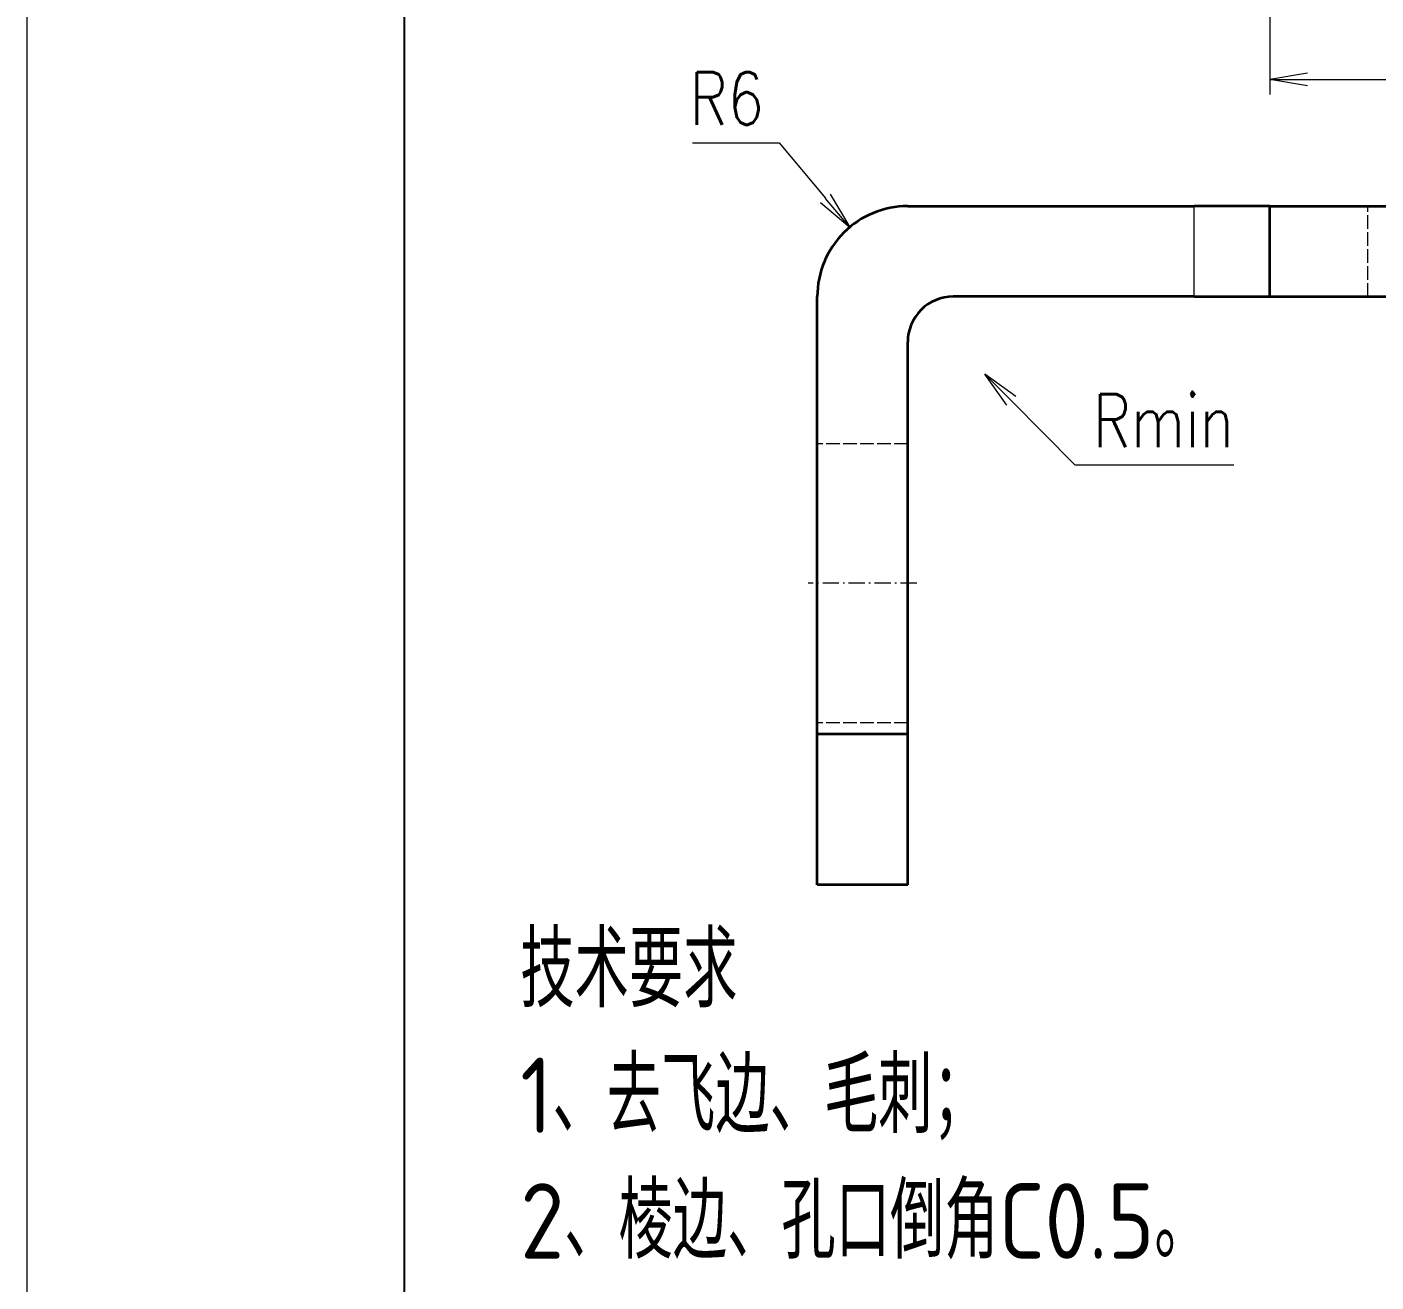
# Model space of a CAD drawing. Header units: millimetres. Extents: x -50531 to 104182, y -50696 to 36723.
# Drawn here: x -49450.6 to -49361.1, y 35661.3 to 35744.5 of the extents above; entities that cross this region are included whole.
import ezdxf

# ---------------------------------------------------------------- set-up
doc = ezdxf.new("R2010")
doc.units = ezdxf.units.MM
doc.header["$LTSCALE"] = 0.5
for name, pattern in [('AM_ISO02W050x2', [3.75, 3, -0.75]), ('AM_ISO08W050x2', [9, 6, -0.75, 1.5, -0.75]), ('DASHDOT', [18.5, 12, -3, 0.5, -3]), ('DASHED', [15, 12, -3])]:
    doc.linetypes.add(name, pattern=pattern)
for name, color, linetype, lineweight in [('中心线', 2, 'AM_ISO08W050x2', 18), ('图框', 7, 'Continuous', 18), ('标注线', 3, 'Continuous', 18), ('粗实线', 7, 'Continuous', 35), ('虚线', 1, 'AM_ISO02W050x2', 18)]:
    doc.layers.add(name, color=color, linetype=linetype, lineweight=lineweight)
doc.layers.add('图\\M+19E79\\M+195B6\\M+18E9A', color=7, linetype='Continuous')
doc.layers.add('打印-禁用', color=7, linetype='Continuous', lineweight=15, plot=False)
doc.styles.add('DIM', font='romans.shx', dxfattribs={"width": 0.8, "bigfont": 'bigfont.shx'})
doc.styles.add('机械长仿宋', font='gbenor.shx', dxfattribs={"height": 1, "bigfont": 'gbcbig.shx'})
doc.dimstyles.new('DEH 1-1$0', dxfattribs={"dimtxt": 3.5, "dimasz": 2.5, "dimexe": 1, "dimexo": 0.625, "dimgap": 1.2, "dimtad": 1, "dimzin": 9, "dimdsep": 46, "dimtxsty": 'DIM', "dimblk": 'OPEN', "dimcen": 0, "dimclrd": 8, "dimclre": 8, "dimclrt": 2, "dimazin": 2, "dimtfac": 0.5, "dimtmove": 0, "dimatfit": 3, "dimldrblk": 'OPEN', "dimfxl": 0, "dimtolj": 2, "dimlwd": 18, "dimlwe": 18, "dimarcsym": 0})
doc.dimstyles.new('DEH 1-1$4', dxfattribs={"dimtxt": 3.5, "dimasz": 2.5, "dimexe": 1, "dimexo": 0.625, "dimgap": 1.2, "dimtad": 1, "dimtoh": 1, "dimdsep": 46, "dimtxsty": 'DIM', "dimblk": 'OPEN', "dimcen": 0, "dimclrd": 8, "dimclre": 8, "dimclrt": 2, "dimazin": 2, "dimtfac": 0.5, "dimtofl": 0, "dimtmove": 0, "dimatfit": 3, "dimldrblk": 'OPEN', "dimfxl": 0, "dimtolj": 2, "dimlwd": 18, "dimlwe": 18, "dimarcsym": 0})

# ---------------------------------------------------------------- blocks, each defined once
blk = doc.blocks.new('GZDEH零件A4图框V01版')
at = {"layer": '图\\M+19E79\\M+195B6\\M+18E9A', "linetype": 'Continuous'}
blk.add_line((25, 292), (25, 13.5), dxfattribs=at)
at = {"layer": '打印-禁用', "linetype": 'Continuous'}
blk.add_line((0, 297), (0, 0), dxfattribs=at)
blk = doc.blocks.new('DEH A4')
at = {"layer": '图框'}
blk.add_blockref('GZDEH零件A4图框V01版', (0, 0), dxfattribs=at)
blk = doc.blocks.new('_Open')
at = {"color": 0, "linetype": 'ByBlock', "lineweight": -2}
for p, q in [((-1, 0.167), (0, 0)), ((-1, -0.167), (0, 0)), ((0, 0), (-1, 0))]:
    blk.add_line(p, q, dxfattribs=at)
blk = doc.blocks.new('*D89')
at = {"layer": 'Defpoints', "color": 0, "transparency": 16777216}
for p in [(-49368.189, 35757.876), (-49338.189, 35757.876), (-49338.189, 35740.987)]:
    blk.add_point(p, dxfattribs=at)
at = {"layer": '标注线', "color": 8, "lineweight": 18, "transparency": 16777216}
for p, q in [((-49368.189, 35757.251), (-49368.189, 35739.987)), ((-49338.189, 35757.251), (-49338.189, 35739.987)), ((-49365.689, 35740.987), (-49340.689, 35740.987))]:
    blk.add_line(p, q, dxfattribs=at)
at = {"layer": '标注线', "color": 8, "lineweight": 18, "transparency": 16777216, "xscale": 2.5, "yscale": 2.5, "zscale": 2.5, "rotation": 180}
blk.add_blockref('_Open', (-49368.189, 35740.987), dxfattribs=at)
at = {"layer": '标注线', "color": 8, "lineweight": 18, "transparency": 16777216, "xscale": 2.5, "yscale": 2.5, "zscale": 2.5}
blk.add_blockref('_Open', (-49338.189, 35740.987), dxfattribs=at)
at = {"layer": '标注线', "color": 2, "transparency": 16777216, "insert": (-49353.189, 35743.937), "char_height": 3.5, "attachment_point": 5, "style": 'DIM'}
blk.add_mtext('\\A2;30', dxfattribs=at)
blk = doc.blocks.new('*D97')
at = {"layer": 'Defpoints', "color": 0, "transparency": 16777216}
for p in [(-49396.041, 35731.192), (-49392.189, 35726.591)]:
    blk.add_point(p, dxfattribs=at)
at = {"layer": '标注线', "color": 8, "lineweight": 18, "transparency": 16777216}
for p, q in [((-49406.454, 35736.78), (-49400.72, 35736.78)), ((-49400.72, 35736.78), (-49397.646, 35733.109))]:
    blk.add_line(p, q, dxfattribs=at)
at = {"layer": '标注线', "color": 8, "lineweight": 18, "transparency": 16777216, "xscale": 2.5, "yscale": 2.5, "zscale": 2.5, "rotation": 309.9380648592248}
blk.add_blockref('_Open', (-49396.041, 35731.192), dxfattribs=at)
at = {"layer": '标注线', "color": 2, "transparency": 16777216, "insert": (-49404.187, 35739.73), "char_height": 3.5, "attachment_point": 5, "style": 'DIM'}
blk.add_mtext('\\A2;R6', dxfattribs=at)
blk = doc.blocks.new('*D98')
at = {"layer": 'Defpoints', "color": 0, "transparency": 16777216}
for p in [(-49389.189, 35723.591), (-49387.078, 35721.46)]:
    blk.add_point(p, dxfattribs=at)
at = {"layer": '标注线', "color": 8, "lineweight": 18, "transparency": 16777216}
for p, q in [((-49381.097, 35715.421), (-49385.319, 35719.684)), ((-49370.563, 35715.421), (-49381.097, 35715.421))]:
    blk.add_line(p, q, dxfattribs=at)
at = {"layer": '标注线', "color": 8, "lineweight": 18, "transparency": 16777216, "xscale": 2.5, "yscale": 2.5, "zscale": 2.5, "rotation": 134.7272183401939}
blk.add_blockref('_Open', (-49387.078, 35721.46), dxfattribs=at)
at = {"layer": '标注线', "color": 2, "transparency": 16777216, "insert": (-49375.23, 35718.371), "char_height": 3.5, "attachment_point": 5, "style": 'DIM'}
blk.add_mtext('\\A2;{\\Fromans,bigfont|c134;Rmin}', dxfattribs=at)

msp = doc.modelspace()

# ---------------------------------------------------------------- linework, layer by layer
at = {"color": 7, "lineweight": 13, "ltscale": 0.15}
msp.add_line((-49373.189, 35726.591), (-49373.189, 35732.591), dxfattribs=at)
at = {"layer": '中心线', "linetype": 'DASHDOT', "lineweight": 13, "ltscale": 0.180017}
msp.add_line((-49391.589, 35707.591), (-49398.79, 35707.591), dxfattribs=at)
at = {"layer": '粗实线', "lineweight": 35, "ltscale": 0.475}
msp.add_line((-49392.189, 35732.591), (-49373.189, 35732.591), dxfattribs=at)
at = {"layer": '粗实线', "lineweight": 35, "ltscale": 0.125}
for p, q in [((-49368.189, 35732.591), (-49373.189, 35732.591)), ((-49373.189, 35726.591), (-49368.189, 35726.591))]:
    msp.add_line(p, q, dxfattribs=at)
at = {"layer": '粗实线', "lineweight": 35, "ltscale": 0.15}
for p, q in [((-49368.189, 35726.591), (-49368.189, 35732.591)), ((-49392.189, 35697.591), (-49398.189, 35697.591)), ((-49392.189, 35687.591), (-49398.189, 35687.591))]:
    msp.add_line(p, q, dxfattribs=at)
at = {"layer": '粗实线', "lineweight": 35}
for p, q in [((-49368.189, 35732.591), (-49338.189, 35732.591)), ((-49398.189, 35697.591), (-49398.189, 35726.591)), ((-49368.189, 35726.591), (-49338.189, 35726.591)), ((-49392.189, 35697.591), (-49392.189, 35723.591))]:
    msp.add_line(p, q, dxfattribs=at)
at = {"layer": '粗实线', "lineweight": 35, "ltscale": 0.4}
msp.add_line((-49373.189, 35726.591), (-49389.189, 35726.591), dxfattribs=at)
at = {"layer": '粗实线', "lineweight": 35, "ltscale": 0.25}
for p, q in [((-49398.189, 35687.591), (-49398.189, 35697.591)), ((-49392.189, 35687.591), (-49392.189, 35697.591))]:
    msp.add_line(p, q, dxfattribs=at)
at = {"layer": '粗实线', "lineweight": 35}
for centre, radius in [((-49392.189, 35726.591), 6), ((-49389.189, 35723.591), 3)]:
    msp.add_arc(centre, radius, 90, 180.00001, dxfattribs=at)
at = {"layer": '虚线', "linetype": 'DASHED', "lineweight": 13, "ltscale": 0.15}
for p, q in [((-49361.689, 35726.591), (-49361.689, 35732.591)), ((-49361.689, 35726.591), (-49361.689, 35732.591)), ((-49392.189, 35716.841), (-49398.189, 35716.841)), ((-49392.189, 35698.341), (-49398.189, 35698.341)), ((-49392.189, 35697.591), (-49398.189, 35697.591))]:
    msp.add_line(p, q, dxfattribs=at)

# ---------------------------------------------------------------- block references
at = {"layer": '图框'}
msp.add_blockref('DEH A4', (-49450.591, 35594.648), dxfattribs=at)

# ---------------------------------------------------------------- texts
at = {"layer": '标注线', "color": 2, "insert": (-49417.878, 35662.76), "char_height": 5, "width": 114.82461, "attachment_point": 7, "style": '机械长仿宋'}
msp.add_mtext('\\A2;技术要求\\P1、去飞边、毛刺；\\P2、棱边、孔口倒角C0.5。', dxfattribs=at)

# ---------------------------------------------------------------- dimensions: what is measured, and where the dimension line sits
at = {"layer": '标注线'}
dim = msp.add_linear_dim(base=(-49338.189, 35740.987), p1=(-49368.189, 35757.876), p2=(-49338.189, 35757.876), dimstyle='DEH 1-1$0', dxfattribs=at)
dim.commit()
dim.dimension.update_dxf_attribs({"geometry": '*D89', "text_midpoint": (-49353.189, 35743.937)})
dim = msp.add_radius_dim(center=(-49392.189, 35726.591), mpoint=(-49396.041, 35731.192), dimstyle='DEH 1-1$4', dxfattribs=at)
dim.commit()
dim.dimension.update_dxf_attribs({"geometry": '*D97', "text_midpoint": (-49404.187, 35736.78), "dimtype": 164})
dim = msp.add_radius_dim(center=(-49389.189, 35723.591), mpoint=(-49387.078, 35721.46), text='{\\Fromans,bigfont|c134;Rmin}', dimstyle='DEH 1-1$4', dxfattribs=at)
dim.commit()
dim.dimension.update_dxf_attribs({"geometry": '*D98', "text_midpoint": (-49375.23, 35718.371)})

doc.saveas('drawing.dxf')
